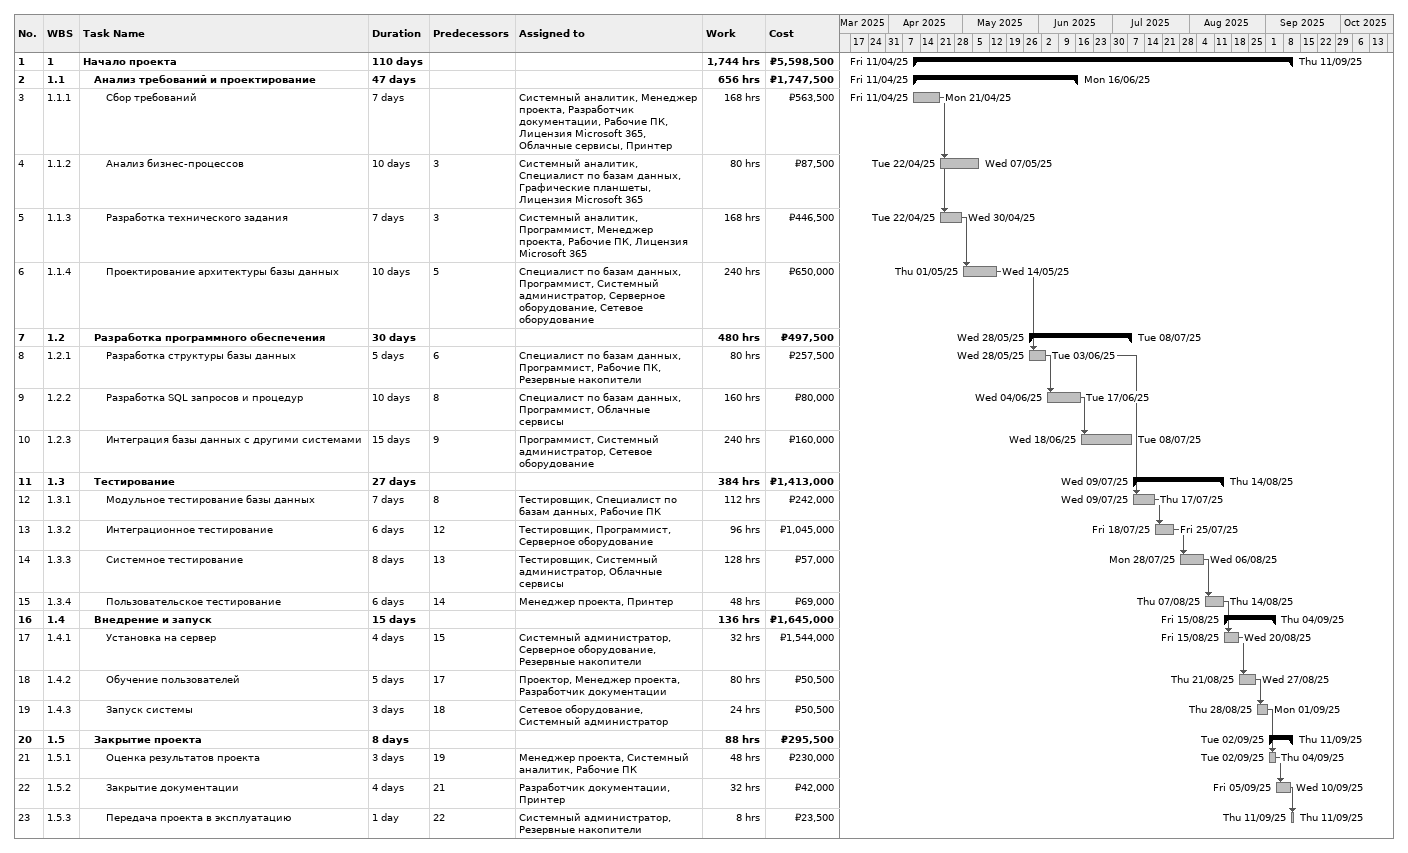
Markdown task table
| ID | WBS | Task | Duration | Start | Finish | Predecessors | Resources | Work (h) | Cost (₽) |
|---|---|---|---|---|---|---|---|---|---|
| 1 | 1 | **Начало проекта** | 110d | 2025-04-11 | 2025-09-11 |  |  | 1744 | 5598500 |
| 2 | 1.1 | **Анализ требований и проектирование** | 47d | 2025-04-11 | 2025-06-16 |  |  | 656 | 1747500 |
| 3 | 1.1.1 | Сбор требований | 7d | 2025-04-11 | 2025-04-21 |  | Системный аналитик, Менеджер проекта, Разработчик документации, Рабочие ПК, Лицензия Microsoft 365, Облачные сервисы, Принтер | 168 | 563500 |
| 4 | 1.1.2 | Анализ бизнес-процессов | 10d | 2025-04-22 | 2025-05-07 | 3 | Системный аналитик, Специалист по базам данных, Графические планшеты, Лицензия Microsoft 365 | 80 | 87500 |
| 5 | 1.1.3 | Разработка технического задания | 7d | 2025-04-22 | 2025-04-30 | 3 | Системный аналитик, Программист, Менеджер проекта, Рабочие ПК, Лицензия Microsoft 365 | 168 | 446500 |
| 6 | 1.1.4 | Проектирование архитектуры базы данных | 10d | 2025-05-01 | 2025-05-14 | 5 | Специалист по базам данных, Программист, Системный администратор, Серверное оборудование, Сетевое оборудование | 240 | 650000 |
| 7 | 1.2 | **Разработка программного обеспечения** | 30d | 2025-05-28 | 2025-07-08 |  |  | 480 | 497500 |
| 8 | 1.2.1 | Разработка структуры базы данных | 5d | 2025-05-28 | 2025-06-03 | 6 | Специалист по базам данных, Программист, Рабочие ПК, Резервные накопители | 80 | 257500 |
| 9 | 1.2.2 | Разработка SQL запросов и процедур | 10d | 2025-06-04 | 2025-06-17 | 8 | Специалист по базам данных, Программист, Облачные сервисы | 160 | 80000 |
| 10 | 1.2.3 | Интеграция базы данных с другими системами | 15d | 2025-06-18 | 2025-07-08 | 9 | Программист, Системный администратор, Сетевое оборудование | 240 | 160000 |
| 11 | 1.3 | **Тестирование** | 27d | 2025-07-09 | 2025-08-14 |  |  | 384 | 1413000 |
| 12 | 1.3.1 | Модульное тестирование базы данных | 7d | 2025-07-09 | 2025-07-17 | 8 | Тестировщик, Специалист по базам данных, Рабочие ПК | 112 | 242000 |
| 13 | 1.3.2 | Интеграционное тестирование | 6d | 2025-07-18 | 2025-07-25 | 12 | Тестировщик, Программист, Серверное оборудование | 96 | 1045000 |
| 14 | 1.3.3 | Системное тестирование | 8d | 2025-07-28 | 2025-08-06 | 13 | Тестировщик, Системный администратор, Облачные сервисы | 128 | 57000 |
| 15 | 1.3.4 | Пользовательское тестирование | 6d | 2025-08-07 | 2025-08-14 | 14 | Менеджер проекта, Принтер | 48 | 69000 |
| 16 | 1.4 | **Внедрение и запуск** | 15d | 2025-08-15 | 2025-09-04 |  |  | 136 | 1645000 |
| 17 | 1.4.1 | Установка на сервер | 4d | 2025-08-15 | 2025-08-20 | 15 | Системный администратор, Серверное оборудование, Резервные накопители | 32 | 1544000 |
| 18 | 1.4.2 | Обучение пользователей | 5d | 2025-08-21 | 2025-08-27 | 17 | Проектор, Менеджер проекта, Разработчик документации | 80 | 50500 |
| 19 | 1.4.3 | Запуск системы | 3d | 2025-08-28 | 2025-09-01 | 18 | Сетевое оборудование, Системный администратор | 24 | 50500 |
| 20 | 1.5 | **Закрытие проекта** | 8d | 2025-09-02 | 2025-09-11 |  |  | 88 | 295500 |
| 21 | 1.5.1 | Оценка результатов проекта | 3d | 2025-09-02 | 2025-09-04 | 19 | Менеджер проекта, Системный аналитик, Рабочие ПК | 48 | 230000 |
| 22 | 1.5.2 | Закрытие документации | 4d | 2025-09-05 | 2025-09-10 | 21 | Разработчик документации, Принтер | 32 | 42000 |
| 23 | 1.5.3 | Передача проекта в эксплуатацию | 1d | 2025-09-11 | 2025-09-11 | 22 | Системный администратор, Резервные накопители | 8 | 23500 |
